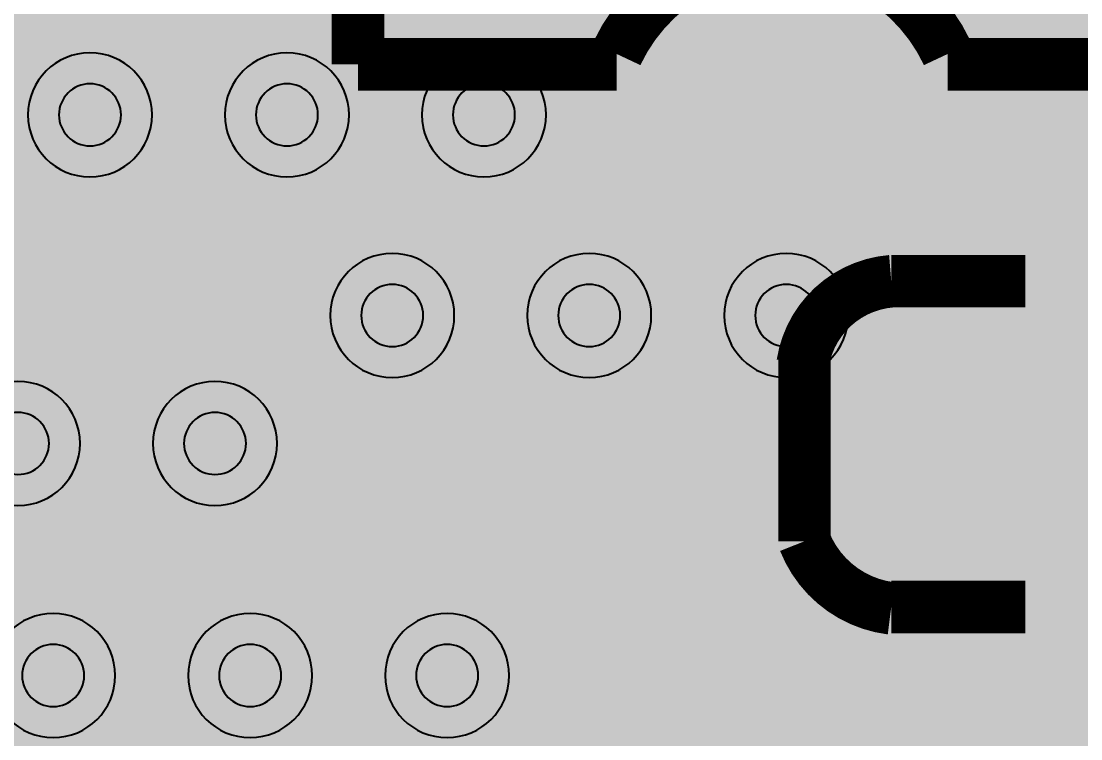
# Model space of a CAD drawing. Header units: millimetres. Extents: x -2 to 135, y -2 to 106.
# Drawn here: x 61.82 to 66.94, y 22.66 to 26.13 of the extents above; entities that cross this region are included whole.
import ezdxf

# ---------------------------------------------------------------- set-up
doc = ezdxf.new("R2010")
doc.units = ezdxf.units.MM
doc.header["$MEASUREMENT"] = 0
for name, color, linetype, true_color in [('Bottom-Layer', 7, 'Continuous', 0x0000ff), ('Hole-Layer', 7, 'Continuous', 0x222222), ('Multi-Layer', 7, 'Continuous', 0xc0c0c0), ('Top-Layer', 7, 'Continuous', 0xff0000), ('Top-Paste-Mask-Layer', 7, 'Continuous', 0x808080), ('Top-Silkscreen-Layer', 7, 'Continuous', 0xffcc00), ('Top-Solder-Mask-Layer', 7, 'Continuous', 0x800080)]:
    doc.layers.add(name, color=color, linetype=linetype, true_color=true_color)

msp = doc.modelspace()

# ---------------------------------------------------------------- hatches: boundary and pattern name
at = {"layer": 'Bottom-Layer'}
msp.add_hatch(color=256, dxfattribs=at).paths.add_polyline_path([(126.4237, 0.3581), (41.6763, 0.3581), (42.3202, 1.129), (42.8008, 2.011), (43.0992, 2.9701), (43.2041, 3.969), (43.1114, 4.9692), (42.8245, 5.9318), (42.3547, 6.8196), (41.7202, 7.5982), (40.9454, 8.2375), (40.0605, 8.7127), (39.0996, 9.0053), (38.1001, 9.1042), (37.1005, 9.0053), (36.1397, 8.7127), (35.2547, 8.2375), (34.48, 7.5982), (33.8454, 6.8196), (33.3756, 5.9318), (33.0888, 4.9692), (32.996, 3.969), (33.1009, 2.9701), (33.3994, 2.011), (33.8799, 1.129), (34.5239, 0.3581), (0.3581, 0.3581), (0.3581, 99.5421), (34.5239, 99.5421), (33.8799, 98.7712), (33.3994, 97.8892), (33.1009, 96.9301), (32.996, 95.9312), (33.0888, 94.931), (33.3756, 93.9684), (33.8454, 93.0806), (34.48, 92.302), (35.2547, 91.6627), (36.1397, 91.1875), (37.1005, 90.8949), (38.1001, 90.796), (39.0996, 90.8949), (40.0605, 91.1875), (40.9454, 91.6627), (41.7202, 92.302), (42.3547, 93.0806), (42.8245, 93.9684), (43.1114, 94.931), (43.2041, 95.9312), (43.0992, 96.9301), (42.8008, 97.8892), (42.3202, 98.7712), (41.6763, 99.5421), (126.4241, 99.5421), (125.779, 98.7696), (125.2981, 97.8856), (124.9999, 96.9244), (124.8962, 95.9234), (124.9908, 94.9215), (125.2802, 93.9577), (125.7531, 93.0693), (126.3911, 92.291), (127.1694, 91.653), (128.0577, 91.1801), (129.0216, 90.8907), (130.0235, 90.7961), (131.0245, 90.8999), (131.9857, 91.198), (132.8697, 91.679), (133.6421, 92.324), (133.6421, 7.5759), (132.8697, 8.2209), (131.9857, 8.7019), (131.0246, 9.0001), (130.0236, 9.1039), (129.0217, 9.0092), (128.0578, 8.7199), (127.1695, 8.247), (126.3912, 7.6091), (125.7532, 6.8309), (125.2802, 5.9425), (124.9908, 4.9787), (124.8961, 3.9768), (124.9998, 2.9758), (125.2979, 2.0147), (125.7787, 1.1306)])
at = {"layer": 'Top-Layer'}
for points in [[(126.4237, 0.3581), (41.6763, 0.3581), (42.3202, 1.129), (42.8008, 2.011), (43.0992, 2.9701), (43.2041, 3.969), (43.1114, 4.9692), (42.8245, 5.9318), (42.3547, 6.8196), (41.7202, 7.5982), (40.9454, 8.2375), (40.0605, 8.7127), (39.0996, 9.0053), (38.1001, 9.1042), (37.1005, 9.0053), (36.1397, 8.7127), (35.2547, 8.2375), (34.48, 7.5982), (33.8454, 6.8196), (33.3756, 5.9318), (33.0888, 4.9692), (32.996, 3.969), (33.1009, 2.9701), (33.3994, 2.011), (33.8799, 1.129), (34.5239, 0.3581), (0.3581, 0.3581), (0.3581, 99.5421), (34.5239, 99.5421), (33.8799, 98.7712), (33.3994, 97.8892), (33.1009, 96.9301), (32.996, 95.9312), (33.0888, 94.931), (33.3756, 93.9684), (33.8454, 93.0806), (34.48, 92.302), (35.2547, 91.6627), (36.1397, 91.1875), (37.1005, 90.8949), (38.1001, 90.796), (39.0996, 90.8949), (40.0605, 91.1875), (40.9454, 91.6627), (41.7202, 92.302), (42.3547, 93.0806), (42.8245, 93.9684), (43.1114, 94.931), (43.2041, 95.9312), (43.0992, 96.9301), (42.8008, 97.8892), (42.3202, 98.7712), (41.6763, 99.5421), (126.4241, 99.5421), (125.779, 98.7696), (125.2981, 97.8856), (124.9999, 96.9244), (124.8962, 95.9234), (124.9908, 94.9215), (125.2802, 93.9577), (125.7531, 93.0693), (126.3911, 92.291), (127.1694, 91.653), (128.0577, 91.1801), (129.0216, 90.8907), (130.0235, 90.7961), (131.0245, 90.8999), (131.9857, 91.198), (132.8697, 91.679), (133.6421, 92.324), (133.6421, 7.5759), (132.8697, 8.2209), (131.9857, 8.7019), (131.0246, 9.0001), (130.0236, 9.1039), (129.0217, 9.0092), (128.0578, 8.7199), (127.1695, 8.247), (126.3912, 7.6091), (125.7532, 6.8309), (125.2802, 5.9425), (124.9908, 4.9787), (124.8961, 3.9768), (124.9998, 2.9758), (125.2979, 2.0147), (125.7787, 1.1306)], [(65.9119, 23.6435), (65.9119, 24.5325), (66.8009, 24.5325), (66.8009, 23.6435)]]:
    msp.add_hatch(color=256, dxfattribs=at).paths.add_polyline_path(points)
at = {"layer": 'Top-Paste-Mask-Layer'}
msp.add_hatch(color=256, dxfattribs=at).paths.add_polyline_path([(65.9119, 23.6435), (65.9119, 24.5325), (66.8009, 24.5325), (66.8009, 23.6435)])
at = {"layer": 'Top-Solder-Mask-Layer'}
msp.add_hatch(color=256, dxfattribs=at).paths.add_polyline_path([(65.8609, 23.5925), (65.8609, 24.5835), (66.8519, 24.5835), (66.8519, 23.5925)])

# ---------------------------------------------------------------- linework, layer by layer
at = {"layer": 'Hole-Layer'}
for points in [[(62.0038, 25.6797, 1), (62.3038, 25.6797), (62.3038, 25.6797, 1), (62.0038, 25.6797)], [(62.9558, 25.6797, 1), (63.2558, 25.6797), (63.2558, 25.6797, 1), (62.9558, 25.6797)], [(63.9078, 25.6797, 1), (64.2078, 25.6797), (64.2078, 25.6797, 1), (63.9078, 25.6797)], [(63.4647, 24.7098, 1), (63.7647, 24.7098), (63.7647, 24.7098, 1), (63.4647, 24.7098)], [(64.4167, 24.7098, 1), (64.7167, 24.7098), (64.7167, 24.7098, 1), (64.4167, 24.7098)], [(65.3687, 24.7098, 1), (65.6687, 24.7098), (65.6687, 24.7098, 1), (65.3687, 24.7098)], [(61.656, 24.091, 1), (61.956, 24.091), (61.956, 24.091, 1), (61.656, 24.091)], [(62.608, 24.091, 1), (62.908, 24.091), (62.908, 24.091, 1), (62.608, 24.091)], [(61.826, 22.969, 1), (62.126, 22.969), (62.126, 22.969, 1), (61.826, 22.969)], [(62.778, 22.969, 1), (63.078, 22.969), (63.078, 22.969, 1), (62.778, 22.969)], [(63.73, 22.969, 1), (64.03, 22.969), (64.03, 22.969, 1), (63.73, 22.969)]]:
    msp.add_lwpolyline(points, format="xyb", dxfattribs=at)
at = {"layer": 'Multi-Layer'}
for points in [[(61.8538, 25.6797, 1), (62.4538, 25.6797, 1)], [(62.8058, 25.6797, 1), (63.4058, 25.6797, 1)], [(63.7578, 25.6797, 1), (64.3578, 25.6797, 1)], [(63.3147, 24.7098, 1), (63.9147, 24.7098, 1)], [(64.2667, 24.7098, 1), (64.8667, 24.7098, 1)], [(65.2187, 24.7098, 1), (65.8187, 24.7098, 1)], [(61.506, 24.091, 1), (62.106, 24.091, 1)], [(62.458, 24.091, 1), (63.058, 24.091, 1)], [(61.676, 22.969, 1), (62.276, 22.969, 1)], [(62.628, 22.969, 1), (63.228, 22.969, 1)], [(63.58, 22.969, 1), (64.18, 22.969, 1)]]:
    msp.add_lwpolyline(points, format="xyb", close=True, dxfattribs=at)
at = {"layer": 'Top-Silkscreen-Layer', "const_width": 0.254}
for points in [[(63.449, 25.9241), (63.449, 31.0242)], [(63.449, 25.9241), (63.449, 31.0242)], [(64.699, 25.9241), (63.449, 25.9241)], [(64.699, 25.9241), (63.449, 25.9241)], [(66.2992, 25.9241), (67.5491, 25.9241)], [(66.2992, 25.9241), (67.5491, 25.9241)], [(66.6739, 24.8754), (66.0262, 24.8754)], [(66.6739, 24.8754), (66.0262, 24.8754)], [(65.6071, 23.6181), (65.6071, 24.4944)], [(65.6071, 23.6181), (65.6071, 24.4944)], [(66.6739, 23.3006), (66.0262, 23.3006)], [(66.6739, 23.3006), (66.0262, 23.3006)]]:
    msp.add_lwpolyline(points, dxfattribs=at)
for points in [[(64.699, 25.9742, -0.635), (66.2992, 25.9742)], [(64.699, 25.9742, -0.635), (66.2992, 25.9742)], [(66.0262, 24.8754, 0.347), (65.5983, 24.4772)], [(66.0262, 24.8754, 0.347), (65.5983, 24.4772)], [(65.6071, 23.6181, 0.274), (66.0253, 23.2938)], [(65.6071, 23.6181, 0.274), (66.0253, 23.2938)]]:
    msp.add_lwpolyline(points, format="xyb", dxfattribs=at)

doc.saveas('drawing.dxf')
